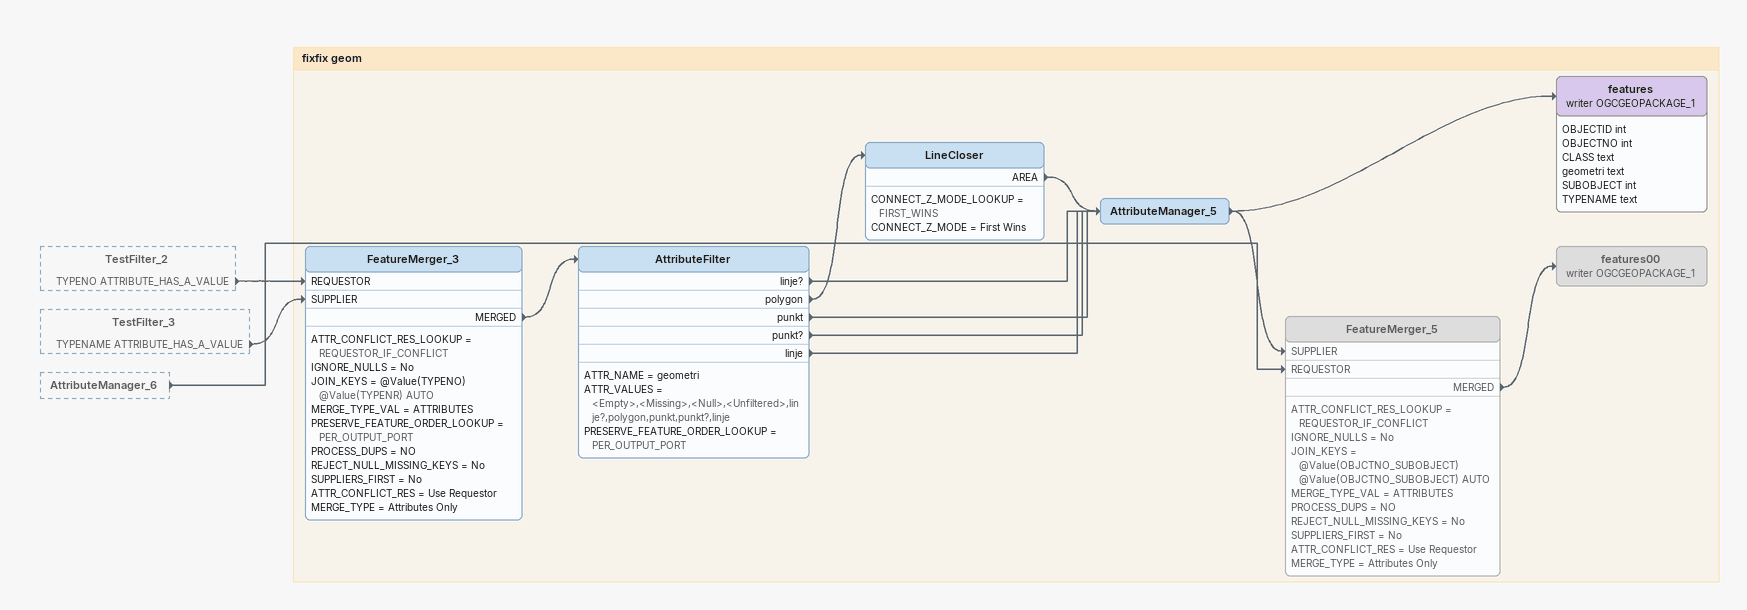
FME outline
TestFilter_2 [outside]
    TYPENO ATTRIBUTE_HAS_A_VALUE -> FeatureMerger_3 [REQUESTOR]
TestFilter_3 [outside]
    TYPENAME ATTRIBUTE_HAS_A_VALUE -> FeatureMerger_3 [SUPPLIER]
AttributeManager_6 [outside]
    -> FeatureMerger_5 [REQUESTOR]

Bookmark: fixfix geom
FeatureMerger_3
    ATTR_CONFLICT_RES_LOOKUP = REQUESTOR_IF_CONFLICT
    IGNORE_NULLS = No
    JOIN_KEYS = @Value(TYPENO) @Value(TYPENR) AUTO
    MERGE_TYPE_VAL = ATTRIBUTES
    PRESERVE_FEATURE_ORDER_LOOKUP = PER_OUTPUT_PORT
    PROCESS_DUPS = NO
    REJECT_NULL_MISSING_KEYS = No
    SUPPLIERS_FIRST = No
    ATTR_CONFLICT_RES = Use Requestor
    MERGE_TYPE = Attributes Only
    MERGED -> AttributeFilter
AttributeFilter
    ATTR_NAME = geometri
    ATTR_VALUES = <Empty>,<Missing>,<Null>,<Unfiltered>,linje?,polygon,punkt,punkt?,linje
    PRESERVE_FEATURE_ORDER_LOOKUP = PER_OUTPUT_PORT
    linje? -> AttributeManager_5
    polygon -> LineCloser
    punkt -> AttributeManager_5
    punkt? -> AttributeManager_5
    linje -> AttributeManager_5
LineCloser
    CONNECT_Z_MODE_LOOKUP = FIRST_WINS
    CONNECT_Z_MODE = First Wins
    AREA -> AttributeManager_5
AttributeManager_5
    -> features (writer OGCGEOPACKAGE_1)
    -> FeatureMerger_5 [SUPPLIER]
features (writer OGCGEOPACKAGE_1)
    attributes: OBJECTID int, OBJECTNO int, CLASS text, geometri text, SUBOBJECT int, TYPENAME text
FeatureMerger_5 [off]
    ATTR_CONFLICT_RES_LOOKUP = REQUESTOR_IF_CONFLICT
    IGNORE_NULLS = No
    JOIN_KEYS = @Value(OBJCTNO_SUBOBJECT) @Value(OBJCTNO_SUBOBJECT) AUTO
    MERGE_TYPE_VAL = ATTRIBUTES
    PROCESS_DUPS = NO
    REJECT_NULL_MISSING_KEYS = No
    SUPPLIERS_FIRST = No
    ATTR_CONFLICT_RES = Use Requestor
    MERGE_TYPE = Attributes Only
    MERGED -> features00 (writer OGCGEOPACKAGE_1)
features00 (writer OGCGEOPACKAGE_1) [off]
